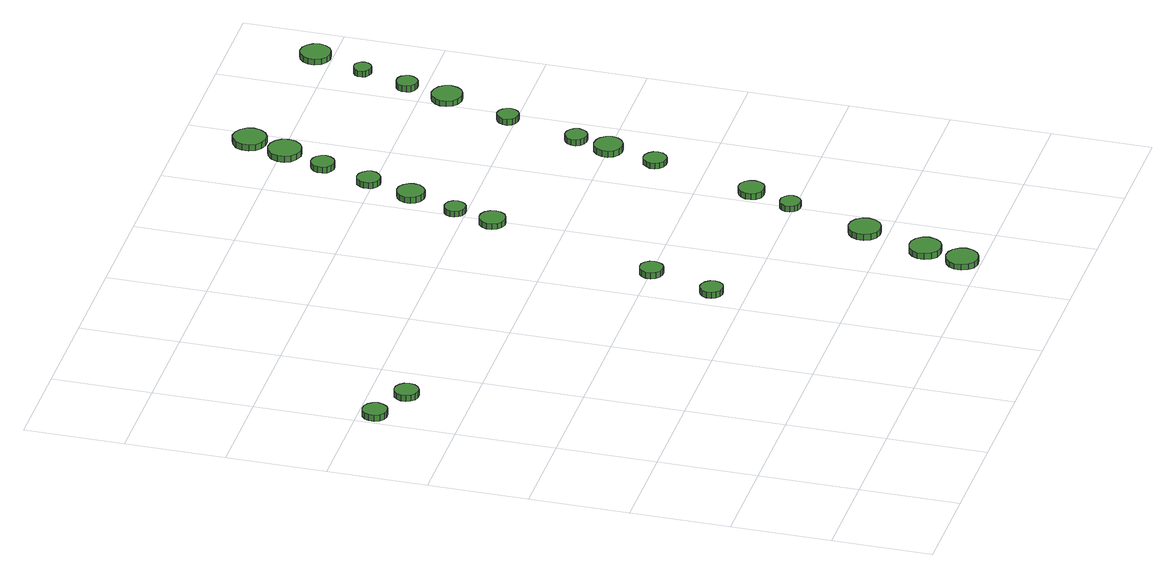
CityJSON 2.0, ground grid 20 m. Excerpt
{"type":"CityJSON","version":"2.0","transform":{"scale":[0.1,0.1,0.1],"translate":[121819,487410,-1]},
"CityObjects":{
"tree1":{"type":"SolitaryVegetationObject","attributes":{"function":"something"},"geometry":[{"type":"MultiSurface","lod":"1","boundaries":[[[0,1,2,3,4,5,6,7,8,9,10,11,12,13,14]],[[15,16,17,18,19,20,21,22,23,24,25,26,27,28,29]],[[0,29,28,1]],[[1,28,27,2]],[[2,27,26,3]],[[3,26,25,4]],[[4,25,24,5]],[[5,24,23,6]],[[6,23,22,7]],[[7,22,21,8]],[[8,21,20,9]],[[9,20,19,10]],[[10,19,18,11]],[[11,18,17,12]],[[12,17,16,13]],[[13,16,15,14]],[[14,15,29,0]]]}]},
"tree2":{"type":"SolitaryVegetationObject","attributes":{"function":"something"},"geometry":[{"type":"MultiSurface","lod":"1","boundaries":[[[30,31,32,33,34,35,36,37,38,39,40,41,42,43,44]],[[45,46,47,48,49,50,51,52,53,54,55,56,57,58,59]],[[30,59,58,31]],[[31,58,57,32]],[[32,57,56,33]],[[33,56,55,34]],[[34,55,54,35]],[[35,54,53,36]],[[36,53,52,37]],[[37,52,51,38]],[[38,51,50,39]],[[39,50,49,40]],[[40,49,48,41]],[[41,48,47,42]],[[42,47,46,43]],[[43,46,45,44]],[[44,45,59,30]]]}]},
"tree3":{"type":"SolitaryVegetationObject","attributes":{"function":"something"},"geometry":[{"type":"MultiSurface","lod":"1","boundaries":[[[60,61,62,63,64,65,66,67,68,69,70,71,72,73,74]],[[75,76,77,78,79,80,81,82,83,84,85,86,87,88,89]],[[60,89,88,61]],[[61,88,87,62]],[[62,87,86,63]],[[63,86,85,64]],[[64,85,84,65]],[[65,84,83,66]],[[66,83,82,67]],[[67,82,81,68]],[[68,81,80,69]],[[69,80,79,70]],[[70,79,78,71]],[[71,78,77,72]],[[72,77,76,73]],[[73,76,75,74]],[[74,75,89,60]]]}]},
"tree4":{"type":"SolitaryVegetationObject","attributes":{"function":"something"},"geometry":[{"type":"MultiSurface","lod":"1","boundaries":[[[90,91,92,93,94,95,96,97,98,99,100,101,102,103,104]],[[105,106,107,108,109,110,111,112,113,114,115,116,117,118,119]],[[90,119,118,91]],[[91,118,117,92]],[[92,117,116,93]],[[93,116,115,94]],[[94,115,114,95]],[[95,114,113,96]],[[96,113,112,97]],[[97,112,111,98]],[[98,111,110,99]],[[99,110,109,100]],[[100,109,108,101]],[[101,108,107,102]],[[102,107,106,103]],[[103,106,105,104]],[[104,105,119,90]]]}]},
"tree5":{"type":"SolitaryVegetationObject","attributes":{"function":"something"},"geometry":[{"type":"MultiSurface","lod":"1","boundaries":[[[120,121,122,123,124,125,126,127,128,129,130,131,132,133,134]],[[135,136,137,138,139,140,141,142,143,144,145,146,147,148,149]],[[120,149,148,121]],[[121,148,147,122]],[[122,147,146,123]],[[123,146,145,124]],[[124,145,144,125]],[[125,144,143,126]],[[126,143,142,127]],[[127,142,141,128]],[[128,141,140,129]],[[129,140,139,130]],[[130,139,138,131]],[[131,138,137,132]],[[132,137,136,133]],[[133,136,135,134]],[[134,135,149,120]]]}]},
"tree6":{"type":"SolitaryVegetationObject","attributes":{"function":"something"},"geometry":[{"type":"MultiSurface","lod":"1","boundaries":[[[150,151,152,153,154,155,156,157,158,159,160,161,162,163,164]],[[165,166,167,168,169,170,171,172,173,174,175,176,177,178,179]],[[150,179,178,151]],[[151,178,177,152]],[[152,177,176,153]],[[153,176,175,154]],[[154,175,174,155]],[[155,174,173,156]],[[156,173,172,157]],[[157,172,171,158]],[[158,171,170,159]],[[159,170,169,160]],[[160,169,168,161]],[[161,168,167,162]],[[162,167,166,163]],[[163,166,165,164]],[[164,165,179,150]]]}]},
"tree7":{"type":"SolitaryVegetationObject","attributes":{"function":"something"},"geometry":[{"type":"MultiSurface","lod":"1","boundaries":[[[180,181,182,183,184,185,186,187,188,189,190,191,192,193,194]],[[195,196,197,198,199,200,201,202,203,204,205,206,207,208,209]],[[180,209,208,181]],[[181,208,207,182]],[[182,207,206,183]],[[183,206,205,184]],[[184,205,204,185]],[[185,204,203,186]],[[186,203,202,187]],[[187,202,201,188]],[[188,201,200,189]],[[189,200,199,190]],[[190,199,198,191]],[[191,198,197,192]],[[192,197,196,193]],[[193,196,195,194]],[[194,195,209,180]]]}]},
"tree8":{"type":"SolitaryVegetationObject","attributes":{"function":"something"},"geometry":[{"type":"MultiSurface","lod":"1","boundaries":[[[210,211,212,213,214,215,216,217,218,219,220,221,222,223,224]],[[225,226,227,228,229,230,231,232,233,234,235,236,237,238,239]],[[210,239,238,211]],[[211,238,237,212]],[[212,237,236,213]],[[213,236,235,214]],[[214,235,234,215]],[[215,234,233,216]],[[216,233,232,217]],[[217,232,231,218]],[[218,231,230,219]],[[219,230,229,220]],[[220,229,228,221]],[[221,228,227,222]],[[222,227,226,223]],[[223,226,225,224]],[[224,225,239,210]]]}]},
"tree9":{"type":"SolitaryVegetationObject","attributes":{"function":"something"},"geometry":[{"type":"MultiSurface","lod":"1","boundaries":[[[240,241,242,243,244,245,246,247,248,249,250,251,252,253,254]],[[255,256,257,258,259,260,261,262,263,264,265,266,267,268,269]],[[240,269,268,241]],[[241,268,267,242]],[[242,267,266,243]],[[243,266,265,244]],[[244,265,264,245]],[[245,264,263,246]],[[246,263,262,247]],[[247,262,261,248]],[[248,261,260,249]],[[249,260,259,250]],[[250,259,258,251]],[[251,258,257,252]],[[252,257,256,253]],[[253,256,255,254]],[[254,255,269,240]]]}]},
"tree10":{"type":"SolitaryVegetationObject","attributes":{"function":"something"},"geometry":[{"type":"MultiSurface","lod":"1","boundaries":[[[270,271,272,273,274,275,276,277,278,279,280,281,282,283,284]],[[285,286,287,288,289,290,291,292,293,294,295,296,297,298,299]],[[270,299,298,271]],[[271,298,297,272]],[[272,297,296,273]],[[273,296,295,274]],[[274,295,294,275]],[[275,294,293,276]],[[276,293,292,277]],[[277,292,291,278]],[[278,291,290,279]],[[279,290,289,280]],[[280,289,288,281]],[[281,288,287,282]],[[282,287,286,283]],[[283,286,285,284]],[[284,285,299,270]]]}]},
"tree11":{"type":"SolitaryVegetationObject","attributes":{"function":"something"},"geometry":[{"type":"MultiSurface","lod":"1","boundaries":[[[300,301,302,303,304,305,306,307,308,309,310,311,312,313,314]],[[315,316,317,318,319,320,321,322,323,324,325,326,327,328,329]],[[300,329,328,301]],[[301,328,327,302]],[[302,327,326,303]],[[303,326,325,304]],[[304,325,324,305]],[[305,324,323,306]],[[306,323,322,307]],[[307,322,321,308]],[[308,321,320,309]],[[309,320,319,310]],[[310,319,318,311]],[[311,318,317,312]],[[312,317,316,313]],[[313,316,315,314]],[[314,315,329,300]]]}]},
"tree12":{"type":"SolitaryVegetationObject","attributes":{"function":"something"},"geometry":[{"type":"MultiSurface","lod":"1","boundaries":[[[330,331,332,333,334,335,336,337,338,339,340,341,342,343,344]],[[345,346,347,348,349,350,351,352,353,354,355,356,357,358,359]],[[330,359,358,331]],[[331,358,357,332]],[[332,357,356,333]],[[333,356,355,334]],[[334,355,354,335]],[[335,354,353,336]],[[336,353,352,337]],[[337,352,351,338]],[[338,351,350,339]],[[339,350,349,340]],[[340,349,348,341]],[[341,348,347,342]],[[342,347,346,343]],[[343,346,345,344]],[[344,345,359,330]]]}]},
"tree13":{"type":"SolitaryVegetationObject","attributes":{"function":"something"},"geometry":[{"type":"MultiSurface","lod":"1","boundaries":[[[360,361,362,363,364,365,366,367,368,369,370,371,372,373,374]],[[375,376,377,378,379,380,381,382,383,384,385,386,387,388,389]],[[360,389,388,361]],[[361,388,387,362]],[[362,387,386,363]],[[363,386,385,364]],[[364,385,384,365]],[[365,384,383,366]],[[366,383,382,367]],[[367,382,381,368]],[[368,381,380,369]],[[369,380,379,370]],[[370,379,378,371]],[[371,378,377,372]],[[372,377,376,373]],[[373,376,375,374]],[[374,375,389,360]]]}]},
"tree14":{"type":"SolitaryVegetationObject","attributes":{"function":"something"},"geometry":[{"type":"MultiSurface","lod":"1","boundaries":[[[390,391,392,393,394,395,396,397,398,399,400,401,402,403,404]],[[405,406,407,408,409,410,411,412,413,414,415,416,417,418,419]],[[390,419,418,391]],[[391,418,417,392]],[[392,417,416,393]],[[393,416,415,394]],[[394,415,414,395]],[[395,414,413,396]],[[396,413,412,397]],[[397,412,411,398]],[[398,411,410,399]],[[399,410,409,400]],[[400,409,408,401]],[[401,408,407,402]],[[402,407,406,403]],[[403,406,405,404]],[[404,405,419,390]]]}]},
"tree15":{"type":"SolitaryVegetationObject","attributes":{"function":"something"},"geometry":[{"type":"MultiSurface","lod":"1","boundaries":[[[420,421,422,423,424,425,426,427,428,429,430,431,432,433,434]],[[435,436,437,438,439,440,441,442,443,444,445,446,447,448,449]],[[420,449,448,421]],[[421,448,447,422]],[[422,447,446,423]],[[423,446,445,424]],[[424,445,444,425]],[[425,444,443,426]],[[426,443,442,427]],[[427,442,441,428]],[[428,441,440,429]],[[429,440,439,430]],[[430,439,438,431]],[[431,438,437,432]],[[432,437,436,433]],[[433,436,435,434]],[[434,435,449,420]]]}]},
"tree16":{"type":"SolitaryVegetationObject","attributes":{"function":"something"},"geometry":[{"type":"MultiSurface","lod":"1","boundaries":[[[450,451,452,453,454,455,456,457,458,459,460,461,462,463,464]],[[465,466,467,468,469,470,471,472,473,474,475,476,477,478,479]],[[450,479,478,451]],[[451,478,477,452]],[[452,477,476,453]],[[453,476,475,454]],[[454,475,474,455]],[[455,474,473,456]],[[456,473,472,457]],[[457,472,471,458]],[[458,471,470,459]],[[459,470,469,460]],[[460,469,468,461]],[[461,468,467,462]],[[462,467,466,463]],[[463,466,465,464]],[[464,465,479,450]]]}]},
"tree17":{"type":"SolitaryVegetationObject","attributes":{"function":"something"},"geometry":[{"type":"MultiSurface","lod":"1","boundaries":[[[480,481,482,483,484,485,486,487,488,489,490,491,492,493,494]],[[495,496,497,498,499,500,501,502,503,504,505,506,507,508,509]],[[480,509,508,481]],[[481,508,507,482]],[[482,507,506,483]],[[483,506,505,484]],[[484,505,504,485]],[[485,504,503,486]],[[486,503,502,487]],[[487,502,501,488]],[[488,501,500,489]],[[489,500,499,490]],[[490,499,498,491]],[[491,498,497,492]],[[492,497,496,493]],[[493,496,495,494]],[[494,495,509,480]]]}]},
"tree18":{"type":"SolitaryVegetationObject","attributes":{"function":"something"},"geometry":[{"type":"MultiSurface","lod":"1","boundaries":[[[510,511,512,513,514,515,516,517,518,519,520,521,522,523,524]],[[525,526,527,528,529,530,531,532,533,534,535,536,537,538,539]],[[510,539,538,511]],[[511,538,537,512]],[[512,537,536,513]],[[513,536,535,514]],[[514,535,534,515]],[[515,534,533,516]],[[516,533,532,517]],[[517,532,531,518]],[[518,531,530,519]],[[519,530,529,520]],[[520,529,528,521]],[[521,528,527,522]],[[522,527,526,523]],[[523,526,525,524]],[[524,525,539,510]]]}]},
"tree19":{"type":"SolitaryVegetationObject","attributes":{"function":"something"},"geometry":[{"type":"MultiSurface","lod":"1","boundaries":[[[540,541,542,543,544,545,546,547,548,549,550,551,552,553,554]],[[555,556,557,558,559,560,561,562,563,564,565,566,567,568,569]],[[540,569,568,541]],[[541,568,567,542]],[[542,567,566,543]],[[543,566,565,544]],[[544,565,564,545]],[[545,564,563,546]],[[546,563,562,547]],[[547,562,561,548]],[[548,561,560,549]],[[549,560,559,550]],[[550,559,558,551]],[[551,558,557,552]],[[552,557,556,553]],[[553,556,555,554]],[[554,555,569,540]]]}]},
"tree20":{"type":"SolitaryVegetationObject","attributes":{"function":"something"},"geometry":[{"type":"MultiSurface","lod":"1","boundaries":[[[570,571,572,573,574,575,576,577,578,579,580,581,582,583,584]],[[585,586,587,588,589,590,591,592,593,594,595,596,597,598,599]],[[570,599,598,571]],[[571,598,597,572]],[[572,597,596,573]],[[573,596,595,574]],[[574,595,594,575]],[[575,594,593,576]],[[576,593,592,577]],[[577,592,591,578]],[[578,591,590,579]],[[579,590,589,580]],[[580,589,588,581]],[[581,588,587,582]],[[582,587,586,583]],[[583,586,585,584]],[[584,585,599,570]]]}]},
"tree21":{"type":"SolitaryVegetationObject","attributes":{"function":"something"},"geometry":[{"type":"MultiSurface","lod":"1","boundaries":[[[600,601,602,603,604,605,606,607,608,609,610,611,612,613,614]],[[615,616,617,618,619,620,621,622,623,624,625,626,627,628,629]],[[600,629,628,601]],[[601,628,627,602]],[[602,627,626,603]],[[603,626,625,604]],[[604,625,624,605]],[[605,624,623,606]],[[606,623,622,607]],[[607,622,621,608]],[[608,621,620,609]],[[609,620,619,610]],[[610,619,618,611]],[[611,618,617,612]],[[612,617,616,613]],[[613,616,615,614]],[[614,615,629,600]]]}]},
"tree22":{"type":"SolitaryVegetationObject","attributes":{"function":"something"},"geometry":[{"type":"MultiSurface","lod":"1","boundaries":[[[630,631,632,633,634,635,636,637,638,639,640,641,642,643,644]],[[645,646,647,648,649,650,651,652,653,654,655,656,657,658,659]],[[630,659,658,631]],[[631,658,657,632]],[[632,657,656,633]],[[633,656,655,634]],[[634,655,654,635]],[[635,654,653,636]],[[636,653,652,637]],[[637,652,651,638]],[[638,651,650,639]],[[639,650,649,640]],[[640,649,648,641]],[[641,648,647,642]],[[642,647,646,643]],[[643,646,645,644]],[[644,645,659,630]]]}]},
"tree23":{"type":"SolitaryVegetationObject","attributes":{"function":"something"},"geometry":[{"type":"MultiSurface","lod":"1","boundaries":[[[660,661,662,663,664,665,666,667,668,669,670,671,672,673,674]],[[675,676,677,678,679,680,681,682,683,684,685,686,687,688,689]],[[660,689,688,661]],[[661,688,687,662]],[[662,687,686,663]],[[663,686,685,664]],[[664,685,684,665]],[[665,684,683,666]],[[666,683,682,667]],[[667,682,681,668]],[[668,681,680,669]],[[669,680,679,670]],[[670,679,678,671]],[[671,678,677,672]],[[672,677,676,673]],[[673,676,675,674]],[[674,675,689,660]]]}]},
"tree24":{"type":"SolitaryVegetationObject","attributes":{"function":"something"},"geometry":[{"type":"MultiSurface","lod":"1","boundaries":[[[690,691,692,693,694,695,696,697,698,699,700,701,702,703,704]],[[705,706,707,708,709,710,711,712,713,714,715,716,717,718,719]],[[690,719,718,691]],[[691,718,717,692]],[[692,717,716,693]],[[693,716,715,694]],[[694,715,714,695]],[[695,714,713,696]],[[696,713,712,697]],[[697,712,711,698]],[[698,711,710,699]],[[699,710,709,700]],[[700,709,708,701]],[[701,708,707,702]],[[702,707,706,703]],[[703,706,705,704]],[[704,705,719,690]]]}]}
},
"vertices":[
[58,968,23],[55,978,23],[49,986,23],[41,991,23],[30,992,23],[21,989,23],[13,982,23],[9,973,23],[9,962,23],[13,953,23],[21,946,23],[30,943,23],[41,944,23],[49,949,23],[55,958,23],[55,958,10],[49,949,10],[41,944,10],[30,943,10],[21,946,10],[13,953,10],[9,962,10],[9,973,10],[13,982,10],[21,989,10],[30,992,10],[41,991,10],[49,986,10],[55,978,10],[58,968,10],
[141,928,25],[139,938,25],[133,946,25],[124,951,25],[115,952,25],[105,949,25],[98,942,25],[94,933,25],[94,923,25],[98,914,25],[105,907,25],[115,904,25],[124,905,25],[133,910,25],[139,918,25],[139,918,12],[133,910,12],[124,905,12],[115,904,12],[105,907,12],[98,914,12],[94,923,12],[94,933,12],[98,942,12],[105,949,12],[115,952,12],[124,951,12],[133,946,12],[139,938,12],[141,928,12],
[668,467,26],[666,476,26],[660,484,26],[652,489,26],[643,490,26],[634,487,26],[627,481,26],[623,472,26],[623,462,26],[627,454,26],[634,447,26],[643,445,26],[652,446,26],[660,450,26],[666,458,26],[666,458,13],[660,450,13],[652,446,13],[643,445,13],[634,447,13],[627,454,13],[623,462,13],[623,472,13],[627,481,13],[634,487,13],[643,490,13],[652,489,13],[660,484,13],[666,476,13],[668,467,13],
[706,597,28],[704,606,28],[699,614,28],[691,619,28],[681,620,28],[672,617,28],[665,611,28],[661,602,28],[661,592,28],[665,584,28],[672,577,28],[681,574,28],[691,575,28],[699,580,28],[704,588,28],[704,588,15],[699,580,15],[691,575,15],[681,574,15],[672,577,15],[665,584,15],[661,592,15],[661,602,15],[665,611,15],[672,617,15],[681,620,15],[691,619,15],[699,614,15],[704,606,15],[706,597,15],
[907,34,30],[904,47,30],[896,58,30],[885,64,30],[872,66,30],[859,61,30],[850,53,30],[844,41,30],[844,27,30],[850,15,30],[859,6,30],[872,2,30],[885,4,30],[896,10,30],[904,21,30],[904,21,18],[896,10,18],[885,4,18],[872,2,18],[859,6,18],[850,15,18],[844,27,18],[844,41,18],[850,53,18],[859,61,18],[872,66,18],[885,64,18],[896,58,18],[904,47,18],[907,34,18],
[932,114,28],[929,127,28],[921,138,28],[910,144,28],[897,145,28],[884,141,28],[875,133,28],[869,121,28],[869,107,28],[875,95,28],[884,86,28],[897,82,28],[910,84,28],[921,90,28],[929,101,28],[929,101,15],[921,90,15],[910,84,15],[897,82,15],[884,86,15],[875,95,15],[869,107,15],[869,121,15],[875,133,15],[884,141,15],[897,145,15],[910,144,15],[921,138,15],[929,127,15],[932,114,15],
[973,245,27],[970,258,27],[963,269,27],[951,275,27],[938,277,27],[925,272,27],[916,264,27],[910,252,27],[910,238,27],[916,226,27],[925,217,27],[938,213,27],[951,215,27],[963,221,27],[970,232,27],[970,232,14],[963,221,14],[951,215,14],[938,213,14],[925,217,14],[916,226,14],[910,238,14],[910,252,14],[916,264,14],[925,272,14],[938,277,14],[951,275,14],[963,269,14],[970,258,14],[973,245,14],
[813,940,27],[811,951,27],[805,960,27],[795,965,27],[785,966,27],[774,963,27],[766,956,27],[762,946,27],[762,935,27],[766,925,27],[774,918,27],[785,914,27],[795,916,27],[805,921,27],[811,930,27],[811,930,15],[805,921,15],[795,916,15],[785,914,15],[774,918,15],[766,925,15],[762,935,15],[762,946,15],[766,956,15],[774,963,15],[785,966,15],[795,965,15],[805,960,15],[811,951,15],[813,940,15],
[1016,407,28],[1014,415,28],[1009,422,28],[1002,427,28],[993,427,28],[985,425,28],[979,419,28],[975,411,28],[975,403,28],[979,395,28],[985,389,28],[993,387,28],[1002,387,28],[1009,392,28],[1014,399,28],[1014,399,15],[1009,392,15],[1002,387,15],[993,387,15],[985,389,15],[979,395,15],[975,403,15],[975,411,15],[979,419,15],[985,425,15],[993,427,15],[1002,427,15],[1009,422,15],[1014,415,15],[1016,407,15],
[834,1021,25],[832,1030,25],[827,1037,25],[820,1041,25],[811,1042,25],[802,1040,25],[796,1034,25],[792,1026,25],[792,1017,25],[796,1009,25],[802,1003,25],[811,1000,25],[820,1001,25],[827,1006,25],[832,1013,25],[832,1013,13],[827,1006,13],[820,1001,13],[811,1000,13],[802,1003,13],[796,1009,13],[792,1017,13],[792,1026,13],[796,1034,13],[802,1040,13],[811,1042,13],[820,1041,13],[827,1037,13],[832,1030,13],[834,1021,13],
[1045,490,32],[1043,501,32],[1037,509,32],[1028,515,32],[1017,516,32],[1007,512,32],[999,505,32],[995,496,32],[995,485,32],[999,475,32],[1007,468,32],[1017,465,32],[1028,466,32],[1037,471,32],[1043,480,32],[1043,480,19],[1037,471,19],[1028,466,19],[1017,465,19],[1007,468,19],[999,475,19],[995,485,19],[995,496,19],[999,505,19],[1007,512,19],[1017,516,19],[1028,515,19],[1037,509,19],[1043,501,19],[1045,490,19],
[873,1118,26],[871,1129,26],[864,1138,26],[855,1144,26],[844,1145,26],[833,1141,26],[825,1134,26],[820,1124,26],[820,1112,26],[825,1102,26],[833,1095,26],[844,1091,26],[855,1092,26],[864,1098,26],[871,1107,26],[871,1107,13],[864,1098,13],[855,1092,13],[844,1091,13],[833,1095,13],[825,1102,13],[820,1112,13],[820,1124,13],[825,1134,13],[833,1141,13],[844,1145,13],[855,1144,13],[864,1138,13],[871,1129,13],[873,1118,13],
[898,1209,26],[896,1218,26],[890,1226,26],[882,1231,26],[873,1232,26],[863,1229,26],[856,1222,26],[853,1214,26],[853,1204,26],[856,1196,26],[863,1189,26],[873,1186,26],[882,1187,26],[890,1192,26],[896,1200,26],[896,1200,13],[890,1192,13],[882,1187,13],[873,1186,13],[863,1189,13],[856,1196,13],[853,1204,13],[853,1214,13],[856,1222,13],[863,1229,13],[873,1232,13],[882,1231,13],[890,1226,13],[896,1218,13],[898,1209,13],
[1104,698,31],[1102,707,31],[1096,715,31],[1088,720,31],[1079,721,31],[1070,718,31],[1063,711,31],[1059,703,31],[1059,693,31],[1063,685,31],[1070,678,31],[1079,675,31],[1088,676,31],[1096,681,31],[1102,689,31],[1102,689,19],[1096,681,19],[1088,676,19],[1079,675,19],[1070,678,19],[1063,685,19],[1059,693,19],[1059,703,19],[1063,711,19],[1070,718,19],[1079,721,19],[1088,720,19],[1096,715,19],[1102,707,19],[1104,698,19],
[932,1309,26],[930,1318,26],[924,1326,26],[916,1331,26],[907,1332,26],[898,1329,26],[890,1322,26],[887,1314,26],[887,1304,26],[890,1295,26],[898,1289,26],[907,1286,26],[916,1287,26],[924,1292,26],[930,1300,26],[930,1300,13],[924,1292,13],[916,1287,13],[907,1286,13],[898,1289,13],[890,1295,13],[887,1304,13],[887,1314,13],[890,1322,13],[898,1329,13],[907,1332,13],[916,1331,13],[924,1326,13],[930,1318,13],[932,1309,13],
[1142,799,28],[1139,811,28],[1132,820,28],[1122,826,28],[1110,827,28],[1099,824,28],[1090,816,28],[1085,805,28],[1085,793,28],[1090,782,28],[1099,774,28],[1110,771,28],[1122,772,28],[1132,778,28],[1139,787,28],[1139,787,15],[1132,778,15],[1122,772,15],[1110,771,15],[1099,774,15],[1090,782,15],[1085,793,15],[1085,805,15],[1090,816,15],[1099,824,15],[1110,827,15],[1122,826,15],[1132,820,15],[1139,811,15],[1142,799,15],
[971,1392,27],[968,1406,27],[960,1417,27],[948,1424,27],[935,1425,27],[922,1421,27],[911,1412,27],[906,1399,27],[906,1385,27],[911,1373,27],[922,1364,27],[935,1359,27],[948,1361,27],[960,1368,27],[968,1379,27],[968,1379,14],[960,1368,14],[948,1361,14],[935,1359,14],[922,1364,14],[911,1373,14],[906,1385,14],[906,1399,14],[911,1412,14],[922,1421,14],[935,1425,14],[948,1424,14],[960,1417,14],[968,1406,14],[971,1392,14],
[1157,869,26],[1155,878,26],[1150,885,26],[1142,890,26],[1133,891,26],[1125,888,26],[1118,882,26],[1114,874,26],[1114,864,26],[1118,856,26],[1125,850,26],[1133,847,26],[1142,848,26],[1150,853,26],[1155,860,26],[1155,860,13],[1150,853,13],[1142,848,13],[1133,847,13],[1125,850,13],[1118,856,13],[1114,864,13],[1114,874,13],[1118,882,13],[1125,888,13],[1133,891,13],[1142,890,13],[1150,885,13],[1155,878,13],[1157,869,13],
[996,1469,26],[993,1482,26],[985,1493,26],[973,1500,26],[960,1502,26],[947,1497,26],[936,1488,26],[931,1476,26],[931,1462,26],[936,1449,26],[947,1440,26],[960,1436,26],[973,1437,26],[985,1444,26],[993,1455,26],[993,1455,13],[985,1444,13],[973,1437,13],[960,1436,13],[947,1440,13],[936,1449,13],[931,1462,13],[931,1476,13],[936,1488,13],[947,1497,13],[960,1502,13],[973,1500,13],[985,1493,13],[993,1482,13],[996,1469,13],
[1199,1016,25],[1197,1024,25],[1192,1031,25],[1185,1036,25],[1176,1037,25],[1167,1034,25],[1161,1028,25],[1157,1020,25],[1157,1011,25],[1161,1003,25],[1167,997,25],[1176,995,25],[1185,995,25],[1192,1000,25],[1197,1007,25],[1197,1007,12],[1192,1000,12],[1185,995,12],[1176,995,12],[1167,997,12],[1161,1003,12],[1157,1011,12],[1157,1020,12],[1161,1028,12],[1167,1034,12],[1176,1037,12],[1185,1036,12],[1192,1031,12],[1197,1024,12],[1199,1016,12],
[1251,1148,26],[1248,1160,26],[1241,1170,26],[1230,1176,26],[1217,1178,26],[1205,1174,26],[1196,1165,26],[1191,1154,26],[1191,1141,26],[1196,1130,26],[1205,1122,26],[1217,1118,26],[1230,1119,26],[1241,1125,26],[1248,1135,26],[1248,1135,14],[1241,1125,14],[1230,1119,14],[1217,1118,14],[1205,1122,14],[1196,1130,14],[1191,1141,14],[1191,1154,14],[1196,1165,14],[1205,1174,14],[1217,1178,14],[1230,1176,14],[1241,1170,14],[1248,1160,14],[1251,1148,14],
[1267,1234,26],[1265,1243,26],[1260,1250,26],[1253,1254,26],[1244,1255,26],[1236,1253,26],[1229,1247,26],[1226,1239,26],[1226,1230,26],[1229,1222,26],[1236,1216,26],[1244,1213,26],[1253,1214,26],[1260,1219,26],[1265,1226,26],[1265,1226,13],[1260,1219,13],[1253,1214,13],[1244,1213,13],[1236,1216,13],[1229,1222,13],[1226,1230,13],[1226,1239,13],[1229,1247,13],[1236,1253,13],[1244,1255,13],[1253,1254,13],[1260,1250,13],[1265,1243,13],[1267,1234,13],
[1295,1331,25],[1294,1338,25],[1289,1344,25],[1283,1348,25],[1276,1348,25],[1269,1346,25],[1263,1341,25],[1260,1335,25],[1260,1327,25],[1263,1320,25],[1269,1316,25],[1276,1313,25],[1283,1314,25],[1289,1318,25],[1294,1324,25],[1294,1324,12],[1289,1318,12],[1283,1314,12],[1276,1313,12],[1269,1316,12],[1263,1320,12],[1260,1327,12],[1260,1335,12],[1263,1341,12],[1269,1346,12],[1276,1348,12],[1283,1348,12],[1289,1344,12],[1294,1338,12],[1295,1331,12],
[1338,1432,26],[1335,1444,26],[1328,1454,26],[1317,1461,26],[1304,1462,26],[1292,1458,26],[1283,1450,26],[1278,1438,26],[1278,1426,26],[1283,1414,26],[1292,1406,26],[1304,1402,26],[1317,1403,26],[1328,1409,26],[1335,1420,26],[1335,1420,14],[1328,1409,14],[1317,1403,14],[1304,1402,14],[1292,1406,14],[1283,1414,14],[1278,1426,14],[1278,1438,14],[1283,1450,14],[1292,1458,14],[1304,1462,14],[1317,1461,14],[1328,1454,14],[1335,1444,14],[1338,1432,14]
]}
